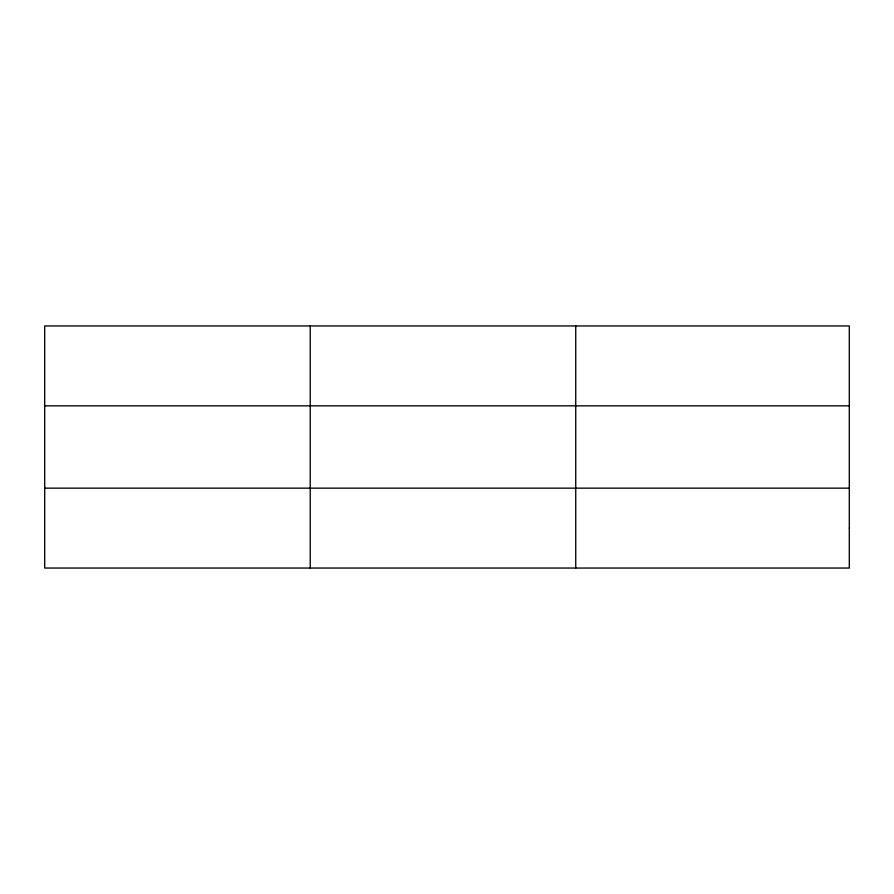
<?xml version="1.0" encoding="UTF-8"?>
<svg xmlns="http://www.w3.org/2000/svg" width="894" height="894" viewBox="0 0 894 894"><rect width="100%" height="100%" fill="white"/><g stroke="black" fill="none" stroke-linecap="round" stroke-linejoin="round"><path stroke-width="1.34" d="M310.218 325.952L310.218 568.048M575.736 325.952L575.736 568.048M44.7 405.842L849.3 405.842M44.7 488.158L849.3 488.158M849.3 528.097L849.3 568.048L44.7 568.048L44.7 325.952L849.3 325.952L849.3 528.097"/></g></svg>
